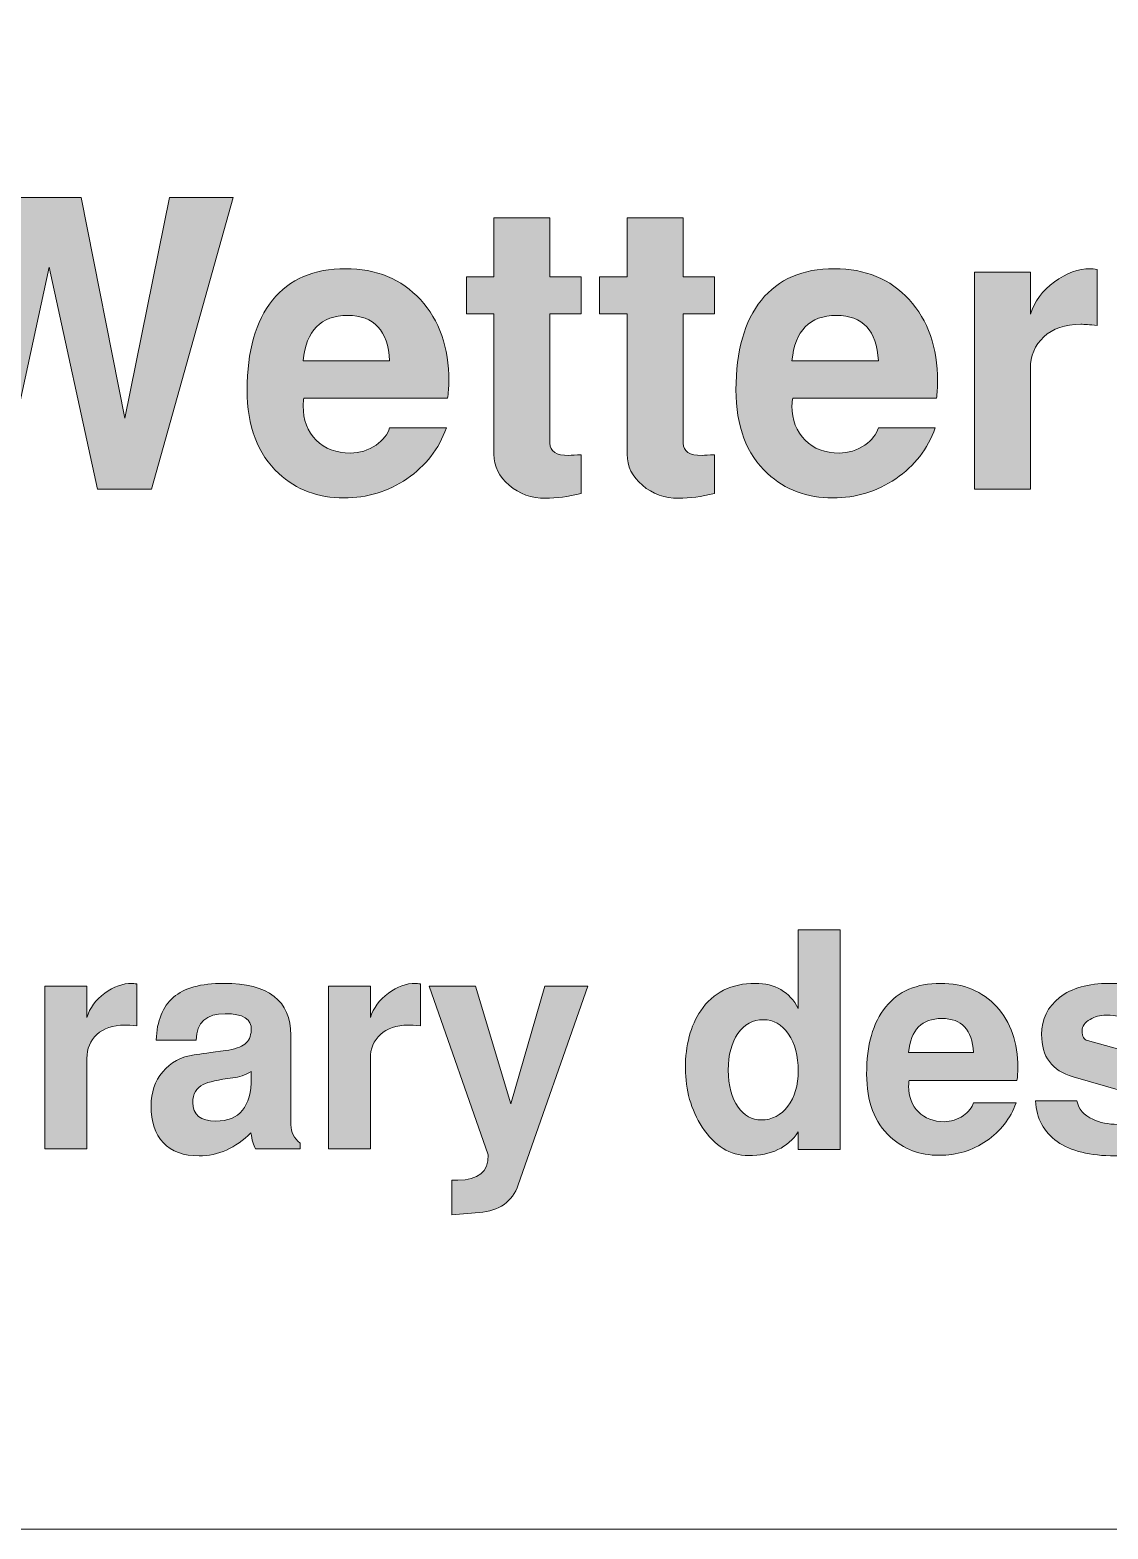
# Model space of a CAD drawing. Header units: inches. Extents: x 0.8 to 4.89, y -4.49 to -0.82.
# Drawn here: x 2.39 to 2.839, y -4.486 to -3.862 of the extents above; entities that cross this region are included whole.
import ezdxf

# ---------------------------------------------------------------- set-up
doc = ezdxf.new("R2010")
doc.units = ezdxf.units.IN
doc.header["$MEASUREMENT"] = 0
doc.layers.add('Layer 1', color=7, linetype='Continuous')

# ---------------------------------------------------------------- blocks, each defined once
blk = doc.blocks.new('block 2')
at = {"layer": 'Layer 1', "color": 7, "lineweight": 5, "true_color": 0xffffff}
blk.add_lwpolyline([(0.79512, -4.48611), (0.79512, -0.81564), (4.89347, -0.81564), (4.89347, -4.48611), (0.79512, -4.48611)], dxfattribs=at)
blk = doc.blocks.new('block 16')
at = {"layer": 'Layer 1', "true_color": 0xed1f24}
h = blk.add_hatch(color=240, dxfattribs=at)
h.dxf.hatch_style = 2
h.paths.add_polyline_path([(2.47489, -3.93136), (2.44089, -4.05286), (2.4184, -4.05286), (2.39829, -3.96046), (2.37831, -4.05286), (2.35577, -4.05286), (2.32172, -3.93136), (2.34823, -3.93136), (2.3669, -4.02237), (2.38506, -3.93136), (2.41156, -3.93136), (2.42973, -4.02336), (2.44839, -3.93136)])
h = blk.add_hatch(color=240, dxfattribs=at)
h.dxf.hatch_style = 2
edge = h.paths.add_edge_path()
edge.add_spline(control_points=[(2.61989, -4.05469), (2.61445, -4.05603), (2.6095, -4.05669), (2.60506, -4.05669), (2.59917, -4.05669), (2.59412, -4.05489), (2.58989, -4.05128), (2.58567, -4.04767), (2.58356, -4.04336), (2.58356, -4.03836), (2.58356, -4.03836), (2.58356, -3.97987), (2.58356, -3.97987), (2.58356, -3.97987), (2.57206, -3.97987), (2.57206, -3.97987), (2.57206, -3.97987), (2.57206, -3.96436), (2.57206, -3.96436), (2.57206, -3.96436), (2.58356, -3.96436), (2.58356, -3.96436), (2.58356, -3.96436), (2.58356, -3.93986), (2.58356, -3.93986), (2.58356, -3.93986), (2.60689, -3.93986), (2.60689, -3.93986), (2.60689, -3.93986), (2.60689, -3.96436), (2.60689, -3.96436), (2.60689, -3.96436), (2.61989, -3.96436), (2.61989, -3.96436), (2.61989, -3.96436), (2.61989, -3.97987), (2.61989, -3.97987), (2.61989, -3.97987), (2.60689, -3.97987), (2.60689, -3.97987), (2.60689, -3.97987), (2.60689, -4.0337), (2.60689, -4.0337), (2.60689, -4.03714), (2.6095, -4.03887), (2.61473, -4.03887), (2.61595, -4.03875), (2.61767, -4.03864), (2.61989, -4.03853), (2.61989, -4.03853), (2.61989, -4.05469), (2.61989, -4.05469)], knot_values=[0, 0, 0, 0, 1, 1, 1, 2, 2, 2, 3, 3, 3, 4, 4, 4, 5, 5, 5, 6, 6, 6, 7, 7, 7, 8, 8, 8, 9, 9, 9, 10, 10, 10, 11, 11, 11, 12, 12, 12, 13, 13, 13, 14, 14, 14, 15, 15, 15, 16, 16, 16, 17, 17, 17, 17], degree=3, periodic=1)
h = blk.add_hatch(color=240, dxfattribs=at)
h.dxf.hatch_style = 2
edge = h.paths.add_edge_path()
edge.add_spline(control_points=[(2.67539, -4.05469), (2.66995, -4.05603), (2.66501, -4.05669), (2.66056, -4.05669), (2.65467, -4.05669), (2.64962, -4.05489), (2.64539, -4.05128), (2.64117, -4.04767), (2.63906, -4.04336), (2.63906, -4.03836), (2.63906, -4.03836), (2.63906, -3.97987), (2.63906, -3.97987), (2.63906, -3.97987), (2.62756, -3.97987), (2.62756, -3.97987), (2.62756, -3.97987), (2.62756, -3.96436), (2.62756, -3.96436), (2.62756, -3.96436), (2.63906, -3.96436), (2.63906, -3.96436), (2.63906, -3.96436), (2.63906, -3.93986), (2.63906, -3.93986), (2.63906, -3.93986), (2.66239, -3.93986), (2.66239, -3.93986), (2.66239, -3.93986), (2.66239, -3.96436), (2.66239, -3.96436), (2.66239, -3.96436), (2.67539, -3.96436), (2.67539, -3.96436), (2.67539, -3.96436), (2.67539, -3.97987), (2.67539, -3.97987), (2.67539, -3.97987), (2.66239, -3.97987), (2.66239, -3.97987), (2.66239, -3.97987), (2.66239, -4.0337), (2.66239, -4.0337), (2.66239, -4.03714), (2.66501, -4.03887), (2.67023, -4.03887), (2.67145, -4.03875), (2.67317, -4.03864), (2.67539, -4.03853), (2.67539, -4.03853), (2.67539, -4.05469), (2.67539, -4.05469)], knot_values=[0, 0, 0, 0, 1, 1, 1, 2, 2, 2, 3, 3, 3, 4, 4, 4, 5, 5, 5, 6, 6, 6, 7, 7, 7, 8, 8, 8, 9, 9, 9, 10, 10, 10, 11, 11, 11, 12, 12, 12, 13, 13, 13, 14, 14, 14, 15, 15, 15, 16, 16, 16, 17, 17, 17, 17], degree=3, periodic=1)
h = blk.add_hatch(color=240, dxfattribs=at)
h.dxf.hatch_style = 2
edge = h.paths.add_edge_path()
edge.add_spline(control_points=[(2.56473, -4.00786), (2.56473, -4.01053), (2.56456, -4.01292), (2.56423, -4.01503), (2.56423, -4.01503), (2.50439, -4.01503), (2.50439, -4.01503), (2.50417, -4.0157), (2.50406, -4.01675), (2.50406, -4.0182), (2.50406, -4.02409), (2.50588, -4.02884), (2.50951, -4.03244), (2.51314, -4.03606), (2.51788, -4.03786), (2.52372, -4.03786), (2.52757, -4.03786), (2.53114, -4.03676), (2.53444, -4.03453), (2.53742, -4.03242), (2.53929, -4.03003), (2.54006, -4.02736), (2.54006, -4.02736), (2.56373, -4.02736), (2.56373, -4.02736), (2.56061, -4.03614), (2.55514, -4.0432), (2.54731, -4.04853), (2.53948, -4.05386), (2.53073, -4.05653), (2.52106, -4.05653), (2.51028, -4.05653), (2.50123, -4.05314), (2.4939, -4.04637), (2.48511, -4.03826), (2.48073, -4.02665), (2.48073, -4.01153), (2.48073, -3.99531), (2.48425, -3.98284), (2.49131, -3.97411), (2.49837, -3.96539), (2.5085, -3.96103), (2.52173, -3.96103), (2.53461, -3.96103), (2.545, -3.96534), (2.5529, -3.97394), (2.56078, -3.98256), (2.56473, -3.99386), (2.56473, -4.00786)], knot_values=[0, 0, 0, 0, 1, 1, 1, 2, 2, 2, 3, 3, 3, 4, 4, 4, 5, 5, 5, 6, 6, 6, 7, 7, 7, 8, 8, 8, 9, 9, 9, 10, 10, 10, 11, 11, 11, 12, 12, 12, 13, 13, 13, 14, 14, 14, 15, 15, 15, 16, 16, 16, 16], degree=3, periodic=1)
edge = h.paths.add_edge_path()
edge.add_spline(control_points=[(2.54006, -3.99936), (2.53939, -3.98681), (2.53356, -3.98053), (2.52257, -3.98053), (2.51146, -3.98053), (2.5053, -3.98681), (2.50406, -3.99936), (2.50406, -3.99936), (2.54006, -3.99936), (2.54006, -3.99936)], knot_values=[0, 0, 0, 0, 1, 1, 1, 2, 2, 2, 3, 3, 3, 3], degree=3, periodic=1)
h = blk.add_hatch(color=240, dxfattribs=at)
h.dxf.hatch_style = 2
edge = h.paths.add_edge_path()
edge.add_spline(control_points=[(2.76839, -4.00786), (2.76839, -4.01053), (2.76822, -4.01292), (2.76789, -4.01503), (2.76789, -4.01503), (2.70806, -4.01503), (2.70806, -4.01503), (2.70783, -4.0157), (2.70772, -4.01675), (2.70772, -4.0182), (2.70772, -4.02409), (2.70954, -4.02884), (2.71317, -4.03244), (2.7168, -4.03606), (2.72154, -4.03786), (2.72738, -4.03786), (2.73123, -4.03786), (2.7348, -4.03676), (2.7381, -4.03453), (2.74108, -4.03242), (2.74295, -4.03003), (2.74372, -4.02736), (2.74372, -4.02736), (2.76739, -4.02736), (2.76739, -4.02736), (2.76428, -4.03614), (2.7588, -4.0432), (2.75097, -4.04853), (2.74314, -4.05386), (2.73439, -4.05653), (2.72472, -4.05653), (2.71394, -4.05653), (2.70489, -4.05314), (2.69756, -4.04637), (2.68877, -4.03826), (2.68439, -4.02665), (2.68439, -4.01153), (2.68439, -3.99531), (2.68791, -3.98284), (2.69497, -3.97411), (2.70203, -3.96539), (2.71216, -3.96103), (2.72539, -3.96103), (2.73827, -3.96103), (2.74866, -3.96534), (2.75656, -3.97394), (2.76444, -3.98256), (2.76839, -3.99386), (2.76839, -4.00786)], knot_values=[0, 0, 0, 0, 1, 1, 1, 2, 2, 2, 3, 3, 3, 4, 4, 4, 5, 5, 5, 6, 6, 6, 7, 7, 7, 8, 8, 8, 9, 9, 9, 10, 10, 10, 11, 11, 11, 12, 12, 12, 13, 13, 13, 14, 14, 14, 15, 15, 15, 16, 16, 16, 16], degree=3, periodic=1)
edge = h.paths.add_edge_path()
edge.add_spline(control_points=[(2.74372, -3.99936), (2.74305, -3.98681), (2.73722, -3.98053), (2.72623, -3.98053), (2.71512, -3.98053), (2.70896, -3.98681), (2.70772, -3.99936), (2.70772, -3.99936), (2.74372, -3.99936), (2.74372, -3.99936)], knot_values=[0, 0, 0, 0, 1, 1, 1, 2, 2, 2, 3, 3, 3, 3], degree=3, periodic=1)
h = blk.add_hatch(color=240, dxfattribs=at)
h.dxf.hatch_style = 2
edge = h.paths.add_edge_path()
edge.add_spline(control_points=[(2.83489, -3.98469), (2.83177, -3.98436), (2.82949, -3.9842), (2.82806, -3.9842), (2.8215, -3.9842), (2.81636, -3.98595), (2.81264, -3.98945), (2.80891, -3.99295), (2.80705, -3.99736), (2.80705, -4.0027), (2.80705, -4.0027), (2.80705, -4.05286), (2.80705, -4.05286), (2.80705, -4.05286), (2.78372, -4.05286), (2.78372, -4.05286), (2.78372, -4.05286), (2.78372, -3.96253), (2.78372, -3.96253), (2.78372, -3.96253), (2.80705, -3.96253), (2.80705, -3.96253), (2.80705, -3.96253), (2.80705, -3.98003), (2.80705, -3.98003), (2.80872, -3.9747), (2.81205, -3.97019), (2.81705, -3.96653), (2.82206, -3.96286), (2.82705, -3.96103), (2.83205, -3.96103), (2.83261, -3.96103), (2.83356, -3.96114), (2.83489, -3.96136), (2.83489, -3.96136), (2.83489, -3.98469), (2.83489, -3.98469)], knot_values=[0, 0, 0, 0, 1, 1, 1, 2, 2, 2, 3, 3, 3, 4, 4, 4, 5, 5, 5, 6, 6, 6, 7, 7, 7, 8, 8, 8, 9, 9, 9, 10, 10, 10, 11, 11, 11, 12, 12, 12, 12], degree=3, periodic=1)
at = {"layer": 'Layer 1', "lineweight": 0}
blk.add_lwpolyline([(2.47489, -3.93136), (2.44089, -4.05286), (2.4184, -4.05286), (2.39829, -3.96046), (2.37831, -4.05286), (2.35577, -4.05286), (2.32172, -3.93136), (2.34823, -3.93136), (2.3669, -4.02237), (2.38506, -3.93136), (2.41156, -3.93136), (2.42973, -4.02336), (2.44839, -3.93136), (2.47489, -3.93136)], dxfattribs=at)
for points, knots in [([(2.61989, -4.05469), (2.61445, -4.05603), (2.6095, -4.05669), (2.60506, -4.05669), (2.59917, -4.05669), (2.59412, -4.05489), (2.58989, -4.05128), (2.58567, -4.04767), (2.58356, -4.04336), (2.58356, -4.03836), (2.58356, -4.03836), (2.58356, -3.97987), (2.58356, -3.97987), (2.58356, -3.97987), (2.57206, -3.97987), (2.57206, -3.97987), (2.57206, -3.97987), (2.57206, -3.96436), (2.57206, -3.96436), (2.57206, -3.96436), (2.58356, -3.96436), (2.58356, -3.96436), (2.58356, -3.96436), (2.58356, -3.93986), (2.58356, -3.93986), (2.58356, -3.93986), (2.60689, -3.93986), (2.60689, -3.93986), (2.60689, -3.93986), (2.60689, -3.96436), (2.60689, -3.96436), (2.60689, -3.96436), (2.61989, -3.96436), (2.61989, -3.96436), (2.61989, -3.96436), (2.61989, -3.97987), (2.61989, -3.97987), (2.61989, -3.97987), (2.60689, -3.97987), (2.60689, -3.97987), (2.60689, -3.97987), (2.60689, -4.0337), (2.60689, -4.0337), (2.60689, -4.03714), (2.6095, -4.03887), (2.61473, -4.03887), (2.61595, -4.03875), (2.61767, -4.03864), (2.61989, -4.03853), (2.61989, -4.03853), (2.61989, -4.05469), (2.61989, -4.05469)], [0, 0, 0, 0, 1, 1, 1, 2, 2, 2, 3, 3, 3, 4, 4, 4, 5, 5, 5, 6, 6, 6, 7, 7, 7, 8, 8, 8, 9, 9, 9, 10, 10, 10, 11, 11, 11, 12, 12, 12, 13, 13, 13, 14, 14, 14, 15, 15, 15, 16, 16, 16, 17, 17, 17, 17]), ([(2.67539, -4.05469), (2.66995, -4.05603), (2.66501, -4.05669), (2.66056, -4.05669), (2.65467, -4.05669), (2.64962, -4.05489), (2.64539, -4.05128), (2.64117, -4.04767), (2.63906, -4.04336), (2.63906, -4.03836), (2.63906, -4.03836), (2.63906, -3.97987), (2.63906, -3.97987), (2.63906, -3.97987), (2.62756, -3.97987), (2.62756, -3.97987), (2.62756, -3.97987), (2.62756, -3.96436), (2.62756, -3.96436), (2.62756, -3.96436), (2.63906, -3.96436), (2.63906, -3.96436), (2.63906, -3.96436), (2.63906, -3.93986), (2.63906, -3.93986), (2.63906, -3.93986), (2.66239, -3.93986), (2.66239, -3.93986), (2.66239, -3.93986), (2.66239, -3.96436), (2.66239, -3.96436), (2.66239, -3.96436), (2.67539, -3.96436), (2.67539, -3.96436), (2.67539, -3.96436), (2.67539, -3.97987), (2.67539, -3.97987), (2.67539, -3.97987), (2.66239, -3.97987), (2.66239, -3.97987), (2.66239, -3.97987), (2.66239, -4.0337), (2.66239, -4.0337), (2.66239, -4.03714), (2.66501, -4.03887), (2.67023, -4.03887), (2.67145, -4.03875), (2.67317, -4.03864), (2.67539, -4.03853), (2.67539, -4.03853), (2.67539, -4.05469), (2.67539, -4.05469)], [0, 0, 0, 0, 1, 1, 1, 2, 2, 2, 3, 3, 3, 4, 4, 4, 5, 5, 5, 6, 6, 6, 7, 7, 7, 8, 8, 8, 9, 9, 9, 10, 10, 10, 11, 11, 11, 12, 12, 12, 13, 13, 13, 14, 14, 14, 15, 15, 15, 16, 16, 16, 17, 17, 17, 17]), ([(2.56473, -4.00786), (2.56473, -4.01053), (2.56456, -4.01292), (2.56423, -4.01503), (2.56423, -4.01503), (2.50439, -4.01503), (2.50439, -4.01503), (2.50417, -4.0157), (2.50406, -4.01675), (2.50406, -4.0182), (2.50406, -4.02409), (2.50588, -4.02884), (2.50951, -4.03244), (2.51314, -4.03606), (2.51788, -4.03786), (2.52372, -4.03786), (2.52757, -4.03786), (2.53114, -4.03676), (2.53444, -4.03453), (2.53742, -4.03242), (2.53929, -4.03003), (2.54006, -4.02736), (2.54006, -4.02736), (2.56373, -4.02736), (2.56373, -4.02736), (2.56061, -4.03614), (2.55514, -4.0432), (2.54731, -4.04853), (2.53948, -4.05386), (2.53073, -4.05653), (2.52106, -4.05653), (2.51028, -4.05653), (2.50123, -4.05314), (2.4939, -4.04637), (2.48511, -4.03826), (2.48073, -4.02665), (2.48073, -4.01153), (2.48073, -3.99531), (2.48425, -3.98284), (2.49131, -3.97411), (2.49837, -3.96539), (2.5085, -3.96103), (2.52173, -3.96103), (2.53461, -3.96103), (2.545, -3.96534), (2.5529, -3.97394), (2.56078, -3.98256), (2.56473, -3.99386), (2.56473, -4.00786)], [0, 0, 0, 0, 1, 1, 1, 2, 2, 2, 3, 3, 3, 4, 4, 4, 5, 5, 5, 6, 6, 6, 7, 7, 7, 8, 8, 8, 9, 9, 9, 10, 10, 10, 11, 11, 11, 12, 12, 12, 13, 13, 13, 14, 14, 14, 15, 15, 15, 16, 16, 16, 16]), ([(2.76839, -4.00786), (2.76839, -4.01053), (2.76822, -4.01292), (2.76789, -4.01503), (2.76789, -4.01503), (2.70806, -4.01503), (2.70806, -4.01503), (2.70783, -4.0157), (2.70772, -4.01675), (2.70772, -4.0182), (2.70772, -4.02409), (2.70954, -4.02884), (2.71317, -4.03244), (2.7168, -4.03606), (2.72154, -4.03786), (2.72738, -4.03786), (2.73123, -4.03786), (2.7348, -4.03676), (2.7381, -4.03453), (2.74108, -4.03242), (2.74295, -4.03003), (2.74372, -4.02736), (2.74372, -4.02736), (2.76739, -4.02736), (2.76739, -4.02736), (2.76428, -4.03614), (2.7588, -4.0432), (2.75097, -4.04853), (2.74314, -4.05386), (2.73439, -4.05653), (2.72472, -4.05653), (2.71394, -4.05653), (2.70489, -4.05314), (2.69756, -4.04637), (2.68877, -4.03826), (2.68439, -4.02665), (2.68439, -4.01153), (2.68439, -3.99531), (2.68791, -3.98284), (2.69497, -3.97411), (2.70203, -3.96539), (2.71216, -3.96103), (2.72539, -3.96103), (2.73827, -3.96103), (2.74866, -3.96534), (2.75656, -3.97394), (2.76444, -3.98256), (2.76839, -3.99386), (2.76839, -4.00786)], [0, 0, 0, 0, 1, 1, 1, 2, 2, 2, 3, 3, 3, 4, 4, 4, 5, 5, 5, 6, 6, 6, 7, 7, 7, 8, 8, 8, 9, 9, 9, 10, 10, 10, 11, 11, 11, 12, 12, 12, 13, 13, 13, 14, 14, 14, 15, 15, 15, 16, 16, 16, 16]), ([(2.83489, -3.98469), (2.83177, -3.98436), (2.82949, -3.9842), (2.82806, -3.9842), (2.8215, -3.9842), (2.81636, -3.98595), (2.81264, -3.98945), (2.80891, -3.99295), (2.80705, -3.99736), (2.80705, -4.0027), (2.80705, -4.0027), (2.80705, -4.05286), (2.80705, -4.05286), (2.80705, -4.05286), (2.78372, -4.05286), (2.78372, -4.05286), (2.78372, -4.05286), (2.78372, -3.96253), (2.78372, -3.96253), (2.78372, -3.96253), (2.80705, -3.96253), (2.80705, -3.96253), (2.80705, -3.96253), (2.80705, -3.98003), (2.80705, -3.98003), (2.80872, -3.9747), (2.81205, -3.97019), (2.81705, -3.96653), (2.82206, -3.96286), (2.82705, -3.96103), (2.83205, -3.96103), (2.83261, -3.96103), (2.83356, -3.96114), (2.83489, -3.96136), (2.83489, -3.96136), (2.83489, -3.98469), (2.83489, -3.98469)], [0, 0, 0, 0, 1, 1, 1, 2, 2, 2, 3, 3, 3, 4, 4, 4, 5, 5, 5, 6, 6, 6, 7, 7, 7, 8, 8, 8, 9, 9, 9, 10, 10, 10, 11, 11, 11, 12, 12, 12, 12]), ([(2.54006, -3.99936), (2.53939, -3.98681), (2.53356, -3.98053), (2.52257, -3.98053), (2.51146, -3.98053), (2.5053, -3.98681), (2.50406, -3.99936), (2.50406, -3.99936), (2.54006, -3.99936), (2.54006, -3.99936)], [0, 0, 0, 0, 1, 1, 1, 2, 2, 2, 3, 3, 3, 3]), ([(2.74372, -3.99936), (2.74305, -3.98681), (2.73722, -3.98053), (2.72623, -3.98053), (2.71512, -3.98053), (2.70896, -3.98681), (2.70772, -3.99936), (2.70772, -3.99936), (2.74372, -3.99936), (2.74372, -3.99936)], [0, 0, 0, 0, 1, 1, 1, 2, 2, 2, 3, 3, 3, 3])]:
    blk.add_open_spline(points, degree=3, knots=knots, dxfattribs=at)
blk = doc.blocks.new('block 14')
at = {"layer": 'Layer 1'}
blk.add_blockref('block 16', (0, 0), dxfattribs=at)
blk = doc.blocks.new('block 4')
at = {"layer": 'Layer 1'}
blk.add_blockref('block 14', (0, 0), dxfattribs=at)
blk = doc.blocks.new('block 27')
at = {"layer": 'Layer 1', "true_color": 0xed1f24}
h = blk.add_hatch(color=240, dxfattribs=at)
h.dxf.hatch_style = 2
edge = h.paths.add_edge_path()
edge.add_spline(control_points=[(2.72782, -4.32803), (2.72782, -4.32803), (2.71032, -4.32803), (2.71032, -4.32803), (2.71032, -4.32803), (2.71032, -4.32066), (2.71032, -4.32066), (2.70599, -4.32724), (2.69907, -4.33053), (2.68957, -4.33053), (2.6819, -4.33053), (2.67548, -4.32657), (2.67032, -4.31866), (2.66565, -4.31141), (2.66332, -4.30324), (2.66332, -4.29416), (2.66332, -4.28449), (2.66544, -4.27649), (2.66969, -4.27016), (2.67486, -4.26257), (2.68244, -4.25878), (2.69244, -4.25878), (2.70069, -4.25878), (2.70665, -4.26228), (2.71032, -4.26928), (2.71032, -4.26928), (2.71032, -4.23653), (2.71032, -4.23653), (2.71032, -4.23653), (2.72782, -4.23653), (2.72782, -4.23653), (2.72782, -4.23653), (2.72782, -4.32803), (2.72782, -4.32803)], knot_values=[0, 0, 0, 0, 1, 1, 1, 2, 2, 2, 3, 3, 3, 4, 4, 4, 5, 5, 5, 6, 6, 6, 7, 7, 7, 8, 8, 8, 9, 9, 9, 10, 10, 10, 11, 11, 11, 11], degree=3, periodic=1)
edge = h.paths.add_edge_path()
edge.add_spline(control_points=[(2.71032, -4.29522), (2.71032, -4.28899), (2.70895, -4.28387), (2.70621, -4.27989), (2.70347, -4.2759), (2.70003, -4.27391), (2.69588, -4.27391), (2.6914, -4.27391), (2.68783, -4.27582), (2.68517, -4.27964), (2.68252, -4.28346), (2.68119, -4.28857), (2.68119, -4.29497), (2.68119, -4.30145), (2.68256, -4.30656), (2.6853, -4.3103), (2.68778, -4.31387), (2.69099, -4.31566), (2.69489, -4.31566), (2.69945, -4.31566), (2.70316, -4.31377), (2.70602, -4.30998), (2.70889, -4.30621), (2.71032, -4.30128), (2.71032, -4.29522)], knot_values=[0, 0, 0, 0, 1, 1, 1, 2, 2, 2, 3, 3, 3, 4, 4, 4, 5, 5, 5, 6, 6, 6, 7, 7, 7, 8, 8, 8, 8], degree=3, periodic=1)
h = blk.add_hatch(color=240, dxfattribs=at)
h.dxf.hatch_style = 2
edge = h.paths.add_edge_path()
edge.add_spline(control_points=[(2.43481, -4.27653), (2.43248, -4.27628), (2.43077, -4.27616), (2.42969, -4.27616), (2.42477, -4.27616), (2.42092, -4.27747), (2.41812, -4.2801), (2.41533, -4.28272), (2.41394, -4.28603), (2.41394, -4.29003), (2.41394, -4.29003), (2.41394, -4.32766), (2.41394, -4.32766), (2.41394, -4.32766), (2.39644, -4.32766), (2.39644, -4.32766), (2.39644, -4.32766), (2.39644, -4.25991), (2.39644, -4.25991), (2.39644, -4.25991), (2.41394, -4.25991), (2.41394, -4.25991), (2.41394, -4.25991), (2.41394, -4.27303), (2.41394, -4.27303), (2.41519, -4.26903), (2.41769, -4.26566), (2.42144, -4.26291), (2.42519, -4.26016), (2.42894, -4.25878), (2.43269, -4.25878), (2.43311, -4.25878), (2.43382, -4.25886), (2.43481, -4.25903), (2.43481, -4.25903), (2.43481, -4.27653), (2.43481, -4.27653)], knot_values=[0, 0, 0, 0, 1, 1, 1, 2, 2, 2, 3, 3, 3, 4, 4, 4, 5, 5, 5, 6, 6, 6, 7, 7, 7, 8, 8, 8, 9, 9, 9, 10, 10, 10, 11, 11, 11, 12, 12, 12, 12], degree=3, periodic=1)
h = blk.add_hatch(color=240, dxfattribs=at)
h.dxf.hatch_style = 2
edge = h.paths.add_edge_path()
edge.add_spline(control_points=[(2.50281, -4.32766), (2.50281, -4.32766), (2.48419, -4.32766), (2.48419, -4.32766), (2.48336, -4.32633), (2.48273, -4.32412), (2.48231, -4.32103), (2.4759, -4.32745), (2.46869, -4.33065), (2.46069, -4.33065), (2.45419, -4.33065), (2.44923, -4.32884), (2.44581, -4.32522), (2.4424, -4.32159), (2.44069, -4.31645), (2.44069, -4.30978), (2.44069, -4.30428), (2.44231, -4.29957), (2.44556, -4.29565), (2.44881, -4.29174), (2.45319, -4.28937), (2.45869, -4.28853), (2.46127, -4.2882), (2.46564, -4.28762), (2.47182, -4.28678), (2.47548, -4.2862), (2.47813, -4.28531), (2.47975, -4.28409), (2.48138, -4.28288), (2.48227, -4.28095), (2.48244, -4.27828), (2.48269, -4.2737), (2.47906, -4.27141), (2.47156, -4.27141), (2.46373, -4.27141), (2.45969, -4.27507), (2.45944, -4.28241), (2.45944, -4.28241), (2.44281, -4.28241), (2.44281, -4.28241), (2.44314, -4.27441), (2.44554, -4.26847), (2.45, -4.26459), (2.45446, -4.26072), (2.46144, -4.25878), (2.47094, -4.25878), (2.4896, -4.25878), (2.49894, -4.26599), (2.49894, -4.28041), (2.49894, -4.28041), (2.49894, -4.31778), (2.49894, -4.31778), (2.49894, -4.3207), (2.50023, -4.32324), (2.50281, -4.32541), (2.50281, -4.32541), (2.50281, -4.32766), (2.50281, -4.32766)], knot_values=[0, 0, 0, 0, 1, 1, 1, 2, 2, 2, 3, 3, 3, 4, 4, 4, 5, 5, 5, 6, 6, 6, 7, 7, 7, 8, 8, 8, 9, 9, 9, 10, 10, 10, 11, 11, 11, 12, 12, 12, 13, 13, 13, 14, 14, 14, 15, 15, 15, 16, 16, 16, 17, 17, 17, 18, 18, 18, 19, 19, 19, 19], degree=3, periodic=1)
edge = h.paths.add_edge_path()
edge.add_spline(control_points=[(2.48244, -4.29816), (2.48244, -4.29816), (2.48244, -4.29553), (2.48244, -4.29553), (2.47993, -4.29695), (2.47737, -4.29782), (2.47477, -4.29816), (2.46866, -4.29891), (2.46456, -4.29983), (2.46246, -4.30091), (2.45953, -4.30233), (2.45806, -4.30482), (2.45806, -4.3084), (2.45806, -4.31358), (2.46129, -4.31616), (2.46774, -4.31616), (2.47754, -4.31616), (2.48244, -4.31016), (2.48244, -4.29816)], knot_values=[0, 0, 0, 0, 1, 1, 1, 2, 2, 2, 3, 3, 3, 4, 4, 4, 5, 5, 5, 6, 6, 6, 6], degree=3, periodic=1)
h = blk.add_hatch(color=240, dxfattribs=at)
h.dxf.hatch_style = 2
edge = h.paths.add_edge_path()
edge.add_spline(control_points=[(2.55294, -4.27653), (2.5506, -4.27628), (2.5489, -4.27616), (2.54781, -4.27616), (2.54289, -4.27616), (2.53904, -4.27747), (2.53625, -4.2801), (2.53345, -4.28272), (2.53206, -4.28603), (2.53206, -4.29003), (2.53206, -4.29003), (2.53206, -4.32766), (2.53206, -4.32766), (2.53206, -4.32766), (2.51456, -4.32766), (2.51456, -4.32766), (2.51456, -4.32766), (2.51456, -4.25991), (2.51456, -4.25991), (2.51456, -4.25991), (2.53206, -4.25991), (2.53206, -4.25991), (2.53206, -4.25991), (2.53206, -4.27303), (2.53206, -4.27303), (2.53331, -4.26903), (2.53581, -4.26566), (2.53956, -4.26291), (2.54331, -4.26016), (2.54706, -4.25878), (2.55082, -4.25878), (2.55123, -4.25878), (2.55194, -4.25886), (2.55294, -4.25903), (2.55294, -4.25903), (2.55294, -4.27653), (2.55294, -4.27653)], knot_values=[0, 0, 0, 0, 1, 1, 1, 2, 2, 2, 3, 3, 3, 4, 4, 4, 5, 5, 5, 6, 6, 6, 7, 7, 7, 8, 8, 8, 9, 9, 9, 10, 10, 10, 11, 11, 11, 12, 12, 12, 12], degree=3, periodic=1)
h = blk.add_hatch(color=240, dxfattribs=at)
h.dxf.hatch_style = 2
edge = h.paths.add_edge_path()
edge.add_spline(control_points=[(2.80182, -4.2939), (2.80182, -4.29591), (2.8017, -4.2977), (2.80145, -4.29928), (2.80145, -4.29928), (2.75656, -4.29928), (2.75656, -4.29928), (2.7564, -4.29978), (2.75632, -4.30058), (2.75632, -4.30166), (2.75632, -4.30608), (2.75768, -4.30964), (2.7604, -4.31234), (2.76313, -4.31506), (2.76668, -4.31641), (2.77106, -4.31641), (2.77395, -4.31641), (2.77663, -4.31557), (2.77911, -4.3139), (2.78134, -4.31232), (2.78274, -4.31053), (2.78332, -4.30853), (2.78332, -4.30853), (2.80107, -4.30853), (2.80107, -4.30853), (2.79873, -4.31512), (2.79463, -4.32041), (2.78876, -4.32441), (2.78288, -4.32841), (2.77632, -4.33041), (2.76907, -4.33041), (2.76099, -4.33041), (2.75419, -4.32787), (2.74869, -4.32278), (2.74211, -4.3167), (2.73882, -4.30799), (2.73882, -4.29666), (2.73882, -4.28449), (2.74146, -4.27514), (2.74675, -4.2686), (2.75205, -4.26205), (2.75965, -4.25878), (2.76957, -4.25878), (2.77924, -4.25878), (2.78703, -4.26201), (2.79294, -4.26847), (2.79886, -4.27493), (2.80182, -4.28341), (2.80182, -4.2939)], knot_values=[0, 0, 0, 0, 1, 1, 1, 2, 2, 2, 3, 3, 3, 4, 4, 4, 5, 5, 5, 6, 6, 6, 7, 7, 7, 8, 8, 8, 9, 9, 9, 10, 10, 10, 11, 11, 11, 12, 12, 12, 13, 13, 13, 14, 14, 14, 15, 15, 15, 16, 16, 16, 16], degree=3, periodic=1)
edge = h.paths.add_edge_path()
edge.add_spline(control_points=[(2.78332, -4.28753), (2.78281, -4.27812), (2.77844, -4.27341), (2.7702, -4.27341), (2.76187, -4.27341), (2.75724, -4.27812), (2.75632, -4.28753), (2.75632, -4.28753), (2.78332, -4.28753), (2.78332, -4.28753)], knot_values=[0, 0, 0, 0, 1, 1, 1, 2, 2, 2, 3, 3, 3, 3], degree=3, periodic=1)
h = blk.add_hatch(color=240, dxfattribs=at)
h.dxf.hatch_style = 2
edge = h.paths.add_edge_path()
edge.add_spline(control_points=[(2.87057, -4.30703), (2.87057, -4.31403), (2.86799, -4.31972), (2.86283, -4.3241), (2.85765, -4.32847), (2.85082, -4.33065), (2.84233, -4.33065), (2.8319, -4.33065), (2.82389, -4.32867), (2.81826, -4.32472), (2.81264, -4.32076), (2.80961, -4.31512), (2.8092, -4.30778), (2.8092, -4.30778), (2.82645, -4.30778), (2.82645, -4.30778), (2.82711, -4.3112), (2.82933, -4.31374), (2.83308, -4.31541), (2.83599, -4.31683), (2.83945, -4.31753), (2.84344, -4.31753), (2.84603, -4.31753), (2.84818, -4.31682), (2.84989, -4.31539), (2.85159, -4.31396), (2.85245, -4.31224), (2.85245, -4.31023), (2.85245, -4.30821), (2.85187, -4.30674), (2.8507, -4.30582), (2.84979, -4.30515), (2.84776, -4.30435), (2.8446, -4.30343), (2.8446, -4.30343), (2.82484, -4.29774), (2.82484, -4.29774), (2.81607, -4.29515), (2.8117, -4.28929), (2.8117, -4.28013), (2.8117, -4.27372), (2.8142, -4.26856), (2.8192, -4.26465), (2.8242, -4.26074), (2.83112, -4.25878), (2.83995, -4.25878), (2.84853, -4.25878), (2.85547, -4.26086), (2.86076, -4.26503), (2.86605, -4.2692), (2.86874, -4.27478), (2.86882, -4.28178), (2.86882, -4.28178), (2.85195, -4.28178), (2.85195, -4.28178), (2.8522, -4.27886), (2.85118, -4.27651), (2.84888, -4.27472), (2.84659, -4.27293), (2.84315, -4.27203), (2.83858, -4.27203), (2.83607, -4.27203), (2.83386, -4.27262), (2.83195, -4.27378), (2.8297, -4.27503), (2.82857, -4.27666), (2.82857, -4.27866), (2.82857, -4.2809), (2.82933, -4.28224), (2.83082, -4.28265), (2.83082, -4.28265), (2.85582, -4.28953), (2.85582, -4.28953), (2.86565, -4.2922), (2.87057, -4.29803), (2.87057, -4.30703)], knot_values=[0, 0, 0, 0, 1, 1, 1, 2, 2, 2, 3, 3, 3, 4, 4, 4, 5, 5, 5, 6, 6, 6, 7, 7, 7, 8, 8, 8, 9, 9, 9, 10, 10, 10, 11, 11, 11, 12, 12, 12, 13, 13, 13, 14, 14, 14, 15, 15, 15, 16, 16, 16, 17, 17, 17, 18, 18, 18, 19, 19, 19, 20, 20, 20, 21, 21, 21, 22, 22, 22, 23, 23, 23, 24, 24, 24, 25, 25, 25, 25], degree=3, periodic=1)
h = blk.add_hatch(color=240, dxfattribs=at)
h.dxf.hatch_style = 2
edge = h.paths.add_edge_path()
edge.add_spline(control_points=[(2.62269, -4.25991), (2.62269, -4.25991), (2.59369, -4.34266), (2.59369, -4.34266), (2.59119, -4.34974), (2.58577, -4.35362), (2.57744, -4.35428), (2.57744, -4.35428), (2.56594, -4.35516), (2.56594, -4.35516), (2.56594, -4.35516), (2.56594, -4.34078), (2.56594, -4.34078), (2.56594, -4.34078), (2.56856, -4.34078), (2.56856, -4.34078), (2.57698, -4.34078), (2.58119, -4.33728), (2.58119, -4.33028), (2.58119, -4.33028), (2.55656, -4.25991), (2.55656, -4.25991), (2.55656, -4.25991), (2.57593, -4.25991), (2.57593, -4.25991), (2.57593, -4.25991), (2.59056, -4.30903), (2.59056, -4.30903), (2.59056, -4.30903), (2.60469, -4.25991), (2.60469, -4.25991), (2.60469, -4.25991), (2.62269, -4.25991), (2.62269, -4.25991)], knot_values=[0, 0, 0, 0, 1, 1, 1, 2, 2, 2, 3, 3, 3, 4, 4, 4, 5, 5, 5, 6, 6, 6, 7, 7, 7, 8, 8, 8, 9, 9, 9, 10, 10, 10, 11, 11, 11, 11], degree=3, periodic=1)
at = {"layer": 'Layer 1', "lineweight": 0}
for points, knots in [([(2.72782, -4.32803), (2.72782, -4.32803), (2.71032, -4.32803), (2.71032, -4.32803), (2.71032, -4.32803), (2.71032, -4.32066), (2.71032, -4.32066), (2.70599, -4.32724), (2.69907, -4.33053), (2.68957, -4.33053), (2.6819, -4.33053), (2.67548, -4.32657), (2.67032, -4.31866), (2.66565, -4.31141), (2.66332, -4.30324), (2.66332, -4.29416), (2.66332, -4.28449), (2.66544, -4.27649), (2.66969, -4.27016), (2.67486, -4.26257), (2.68244, -4.25878), (2.69244, -4.25878), (2.70069, -4.25878), (2.70665, -4.26228), (2.71032, -4.26928), (2.71032, -4.26928), (2.71032, -4.23653), (2.71032, -4.23653), (2.71032, -4.23653), (2.72782, -4.23653), (2.72782, -4.23653), (2.72782, -4.23653), (2.72782, -4.32803), (2.72782, -4.32803)], [0, 0, 0, 0, 1, 1, 1, 2, 2, 2, 3, 3, 3, 4, 4, 4, 5, 5, 5, 6, 6, 6, 7, 7, 7, 8, 8, 8, 9, 9, 9, 10, 10, 10, 11, 11, 11, 11]), ([(2.43481, -4.27653), (2.43248, -4.27628), (2.43077, -4.27616), (2.42969, -4.27616), (2.42477, -4.27616), (2.42092, -4.27747), (2.41812, -4.2801), (2.41533, -4.28272), (2.41394, -4.28603), (2.41394, -4.29003), (2.41394, -4.29003), (2.41394, -4.32766), (2.41394, -4.32766), (2.41394, -4.32766), (2.39644, -4.32766), (2.39644, -4.32766), (2.39644, -4.32766), (2.39644, -4.25991), (2.39644, -4.25991), (2.39644, -4.25991), (2.41394, -4.25991), (2.41394, -4.25991), (2.41394, -4.25991), (2.41394, -4.27303), (2.41394, -4.27303), (2.41519, -4.26903), (2.41769, -4.26566), (2.42144, -4.26291), (2.42519, -4.26016), (2.42894, -4.25878), (2.43269, -4.25878), (2.43311, -4.25878), (2.43382, -4.25886), (2.43481, -4.25903), (2.43481, -4.25903), (2.43481, -4.27653), (2.43481, -4.27653)], [0, 0, 0, 0, 1, 1, 1, 2, 2, 2, 3, 3, 3, 4, 4, 4, 5, 5, 5, 6, 6, 6, 7, 7, 7, 8, 8, 8, 9, 9, 9, 10, 10, 10, 11, 11, 11, 12, 12, 12, 12]), ([(2.50281, -4.32766), (2.50281, -4.32766), (2.48419, -4.32766), (2.48419, -4.32766), (2.48336, -4.32633), (2.48273, -4.32412), (2.48231, -4.32103), (2.4759, -4.32745), (2.46869, -4.33065), (2.46069, -4.33065), (2.45419, -4.33065), (2.44923, -4.32884), (2.44581, -4.32522), (2.4424, -4.32159), (2.44069, -4.31645), (2.44069, -4.30978), (2.44069, -4.30428), (2.44231, -4.29957), (2.44556, -4.29565), (2.44881, -4.29174), (2.45319, -4.28937), (2.45869, -4.28853), (2.46127, -4.2882), (2.46564, -4.28762), (2.47182, -4.28678), (2.47548, -4.2862), (2.47813, -4.28531), (2.47975, -4.28409), (2.48138, -4.28288), (2.48227, -4.28095), (2.48244, -4.27828), (2.48269, -4.2737), (2.47906, -4.27141), (2.47156, -4.27141), (2.46373, -4.27141), (2.45969, -4.27507), (2.45944, -4.28241), (2.45944, -4.28241), (2.44281, -4.28241), (2.44281, -4.28241), (2.44314, -4.27441), (2.44554, -4.26847), (2.45, -4.26459), (2.45446, -4.26072), (2.46144, -4.25878), (2.47094, -4.25878), (2.4896, -4.25878), (2.49894, -4.26599), (2.49894, -4.28041), (2.49894, -4.28041), (2.49894, -4.31778), (2.49894, -4.31778), (2.49894, -4.3207), (2.50023, -4.32324), (2.50281, -4.32541), (2.50281, -4.32541), (2.50281, -4.32766), (2.50281, -4.32766)], [0, 0, 0, 0, 1, 1, 1, 2, 2, 2, 3, 3, 3, 4, 4, 4, 5, 5, 5, 6, 6, 6, 7, 7, 7, 8, 8, 8, 9, 9, 9, 10, 10, 10, 11, 11, 11, 12, 12, 12, 13, 13, 13, 14, 14, 14, 15, 15, 15, 16, 16, 16, 17, 17, 17, 18, 18, 18, 19, 19, 19, 19]), ([(2.55294, -4.27653), (2.5506, -4.27628), (2.5489, -4.27616), (2.54781, -4.27616), (2.54289, -4.27616), (2.53904, -4.27747), (2.53625, -4.2801), (2.53345, -4.28272), (2.53206, -4.28603), (2.53206, -4.29003), (2.53206, -4.29003), (2.53206, -4.32766), (2.53206, -4.32766), (2.53206, -4.32766), (2.51456, -4.32766), (2.51456, -4.32766), (2.51456, -4.32766), (2.51456, -4.25991), (2.51456, -4.25991), (2.51456, -4.25991), (2.53206, -4.25991), (2.53206, -4.25991), (2.53206, -4.25991), (2.53206, -4.27303), (2.53206, -4.27303), (2.53331, -4.26903), (2.53581, -4.26566), (2.53956, -4.26291), (2.54331, -4.26016), (2.54706, -4.25878), (2.55082, -4.25878), (2.55123, -4.25878), (2.55194, -4.25886), (2.55294, -4.25903), (2.55294, -4.25903), (2.55294, -4.27653), (2.55294, -4.27653)], [0, 0, 0, 0, 1, 1, 1, 2, 2, 2, 3, 3, 3, 4, 4, 4, 5, 5, 5, 6, 6, 6, 7, 7, 7, 8, 8, 8, 9, 9, 9, 10, 10, 10, 11, 11, 11, 12, 12, 12, 12]), ([(2.80182, -4.2939), (2.80182, -4.29591), (2.8017, -4.2977), (2.80145, -4.29928), (2.80145, -4.29928), (2.75656, -4.29928), (2.75656, -4.29928), (2.7564, -4.29978), (2.75632, -4.30058), (2.75632, -4.30166), (2.75632, -4.30608), (2.75768, -4.30964), (2.7604, -4.31234), (2.76313, -4.31506), (2.76668, -4.31641), (2.77106, -4.31641), (2.77395, -4.31641), (2.77663, -4.31557), (2.77911, -4.3139), (2.78134, -4.31232), (2.78274, -4.31053), (2.78332, -4.30853), (2.78332, -4.30853), (2.80107, -4.30853), (2.80107, -4.30853), (2.79873, -4.31512), (2.79463, -4.32041), (2.78876, -4.32441), (2.78288, -4.32841), (2.77632, -4.33041), (2.76907, -4.33041), (2.76099, -4.33041), (2.75419, -4.32787), (2.74869, -4.32278), (2.74211, -4.3167), (2.73882, -4.30799), (2.73882, -4.29666), (2.73882, -4.28449), (2.74146, -4.27514), (2.74675, -4.2686), (2.75205, -4.26205), (2.75965, -4.25878), (2.76957, -4.25878), (2.77924, -4.25878), (2.78703, -4.26201), (2.79294, -4.26847), (2.79886, -4.27493), (2.80182, -4.28341), (2.80182, -4.2939)], [0, 0, 0, 0, 1, 1, 1, 2, 2, 2, 3, 3, 3, 4, 4, 4, 5, 5, 5, 6, 6, 6, 7, 7, 7, 8, 8, 8, 9, 9, 9, 10, 10, 10, 11, 11, 11, 12, 12, 12, 13, 13, 13, 14, 14, 14, 15, 15, 15, 16, 16, 16, 16]), ([(2.87057, -4.30703), (2.87057, -4.31403), (2.86799, -4.31972), (2.86283, -4.3241), (2.85765, -4.32847), (2.85082, -4.33065), (2.84233, -4.33065), (2.8319, -4.33065), (2.82389, -4.32867), (2.81826, -4.32472), (2.81264, -4.32076), (2.80961, -4.31512), (2.8092, -4.30778), (2.8092, -4.30778), (2.82645, -4.30778), (2.82645, -4.30778), (2.82711, -4.3112), (2.82933, -4.31374), (2.83308, -4.31541), (2.83599, -4.31683), (2.83945, -4.31753), (2.84344, -4.31753), (2.84603, -4.31753), (2.84818, -4.31682), (2.84989, -4.31539), (2.85159, -4.31396), (2.85245, -4.31224), (2.85245, -4.31023), (2.85245, -4.30821), (2.85187, -4.30674), (2.8507, -4.30582), (2.84979, -4.30515), (2.84776, -4.30435), (2.8446, -4.30343), (2.8446, -4.30343), (2.82484, -4.29774), (2.82484, -4.29774), (2.81607, -4.29515), (2.8117, -4.28929), (2.8117, -4.28013), (2.8117, -4.27372), (2.8142, -4.26856), (2.8192, -4.26465), (2.8242, -4.26074), (2.83112, -4.25878), (2.83995, -4.25878), (2.84853, -4.25878), (2.85547, -4.26086), (2.86076, -4.26503), (2.86605, -4.2692), (2.86874, -4.27478), (2.86882, -4.28178), (2.86882, -4.28178), (2.85195, -4.28178), (2.85195, -4.28178), (2.8522, -4.27886), (2.85118, -4.27651), (2.84888, -4.27472), (2.84659, -4.27293), (2.84315, -4.27203), (2.83858, -4.27203), (2.83607, -4.27203), (2.83386, -4.27262), (2.83195, -4.27378), (2.8297, -4.27503), (2.82857, -4.27666), (2.82857, -4.27866), (2.82857, -4.2809), (2.82933, -4.28224), (2.83082, -4.28265), (2.83082, -4.28265), (2.85582, -4.28953), (2.85582, -4.28953), (2.86565, -4.2922), (2.87057, -4.29803), (2.87057, -4.30703)], [0, 0, 0, 0, 1, 1, 1, 2, 2, 2, 3, 3, 3, 4, 4, 4, 5, 5, 5, 6, 6, 6, 7, 7, 7, 8, 8, 8, 9, 9, 9, 10, 10, 10, 11, 11, 11, 12, 12, 12, 13, 13, 13, 14, 14, 14, 15, 15, 15, 16, 16, 16, 17, 17, 17, 18, 18, 18, 19, 19, 19, 20, 20, 20, 21, 21, 21, 22, 22, 22, 23, 23, 23, 24, 24, 24, 25, 25, 25, 25]), ([(2.62269, -4.25991), (2.62269, -4.25991), (2.59369, -4.34266), (2.59369, -4.34266), (2.59119, -4.34974), (2.58577, -4.35362), (2.57744, -4.35428), (2.57744, -4.35428), (2.56594, -4.35516), (2.56594, -4.35516), (2.56594, -4.35516), (2.56594, -4.34078), (2.56594, -4.34078), (2.56594, -4.34078), (2.56856, -4.34078), (2.56856, -4.34078), (2.57698, -4.34078), (2.58119, -4.33728), (2.58119, -4.33028), (2.58119, -4.33028), (2.55656, -4.25991), (2.55656, -4.25991), (2.55656, -4.25991), (2.57593, -4.25991), (2.57593, -4.25991), (2.57593, -4.25991), (2.59056, -4.30903), (2.59056, -4.30903), (2.59056, -4.30903), (2.60469, -4.25991), (2.60469, -4.25991), (2.60469, -4.25991), (2.62269, -4.25991), (2.62269, -4.25991)], [0, 0, 0, 0, 1, 1, 1, 2, 2, 2, 3, 3, 3, 4, 4, 4, 5, 5, 5, 6, 6, 6, 7, 7, 7, 8, 8, 8, 9, 9, 9, 10, 10, 10, 11, 11, 11, 11]), ([(2.71032, -4.29522), (2.71032, -4.28899), (2.70895, -4.28387), (2.70621, -4.27989), (2.70347, -4.2759), (2.70003, -4.27391), (2.69588, -4.27391), (2.6914, -4.27391), (2.68783, -4.27582), (2.68517, -4.27964), (2.68252, -4.28346), (2.68119, -4.28857), (2.68119, -4.29497), (2.68119, -4.30145), (2.68256, -4.30656), (2.6853, -4.3103), (2.68778, -4.31387), (2.69099, -4.31566), (2.69489, -4.31566), (2.69945, -4.31566), (2.70316, -4.31377), (2.70602, -4.30998), (2.70889, -4.30621), (2.71032, -4.30128), (2.71032, -4.29522)], [0, 0, 0, 0, 1, 1, 1, 2, 2, 2, 3, 3, 3, 4, 4, 4, 5, 5, 5, 6, 6, 6, 7, 7, 7, 8, 8, 8, 8]), ([(2.78332, -4.28753), (2.78281, -4.27812), (2.77844, -4.27341), (2.7702, -4.27341), (2.76187, -4.27341), (2.75724, -4.27812), (2.75632, -4.28753), (2.75632, -4.28753), (2.78332, -4.28753), (2.78332, -4.28753)], [0, 0, 0, 0, 1, 1, 1, 2, 2, 2, 3, 3, 3, 3]), ([(2.48244, -4.29816), (2.48244, -4.29816), (2.48244, -4.29553), (2.48244, -4.29553), (2.47993, -4.29695), (2.47737, -4.29782), (2.47477, -4.29816), (2.46866, -4.29891), (2.46456, -4.29983), (2.46246, -4.30091), (2.45953, -4.30233), (2.45806, -4.30482), (2.45806, -4.3084), (2.45806, -4.31358), (2.46129, -4.31616), (2.46774, -4.31616), (2.47754, -4.31616), (2.48244, -4.31016), (2.48244, -4.29816)], [0, 0, 0, 0, 1, 1, 1, 2, 2, 2, 3, 3, 3, 4, 4, 4, 5, 5, 5, 6, 6, 6, 6])]:
    blk.add_open_spline(points, degree=3, knots=knots, dxfattribs=at)
blk = doc.blocks.new('block 26')
at = {"layer": 'Layer 1'}
blk.add_blockref('block 27', (0, 0), dxfattribs=at)

msp = doc.modelspace()

# ---------------------------------------------------------------- block references
at = {"layer": 'Layer 1'}
for name in ['block 2', 'block 4', 'block 26']:
    msp.add_blockref(name, (0, 0), dxfattribs=at)

doc.saveas('drawing.dxf')
